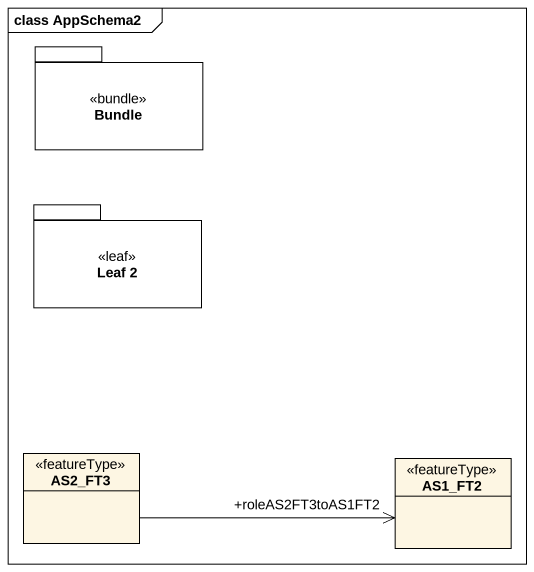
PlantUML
@startuml
mainframe class AppSchema2
hide circle
hide empty members
package Bundle <<bundle>> {
}
package "Leaf 2" as Leaf_2 <<leaf>> {
}
class AS2_FT3 <<featureType>>
class AS1_FT2 <<featureType>>
AS2_FT3 -right-> "+roleAS2FT3toAS1FT2" AS1_FT2
@enduml
